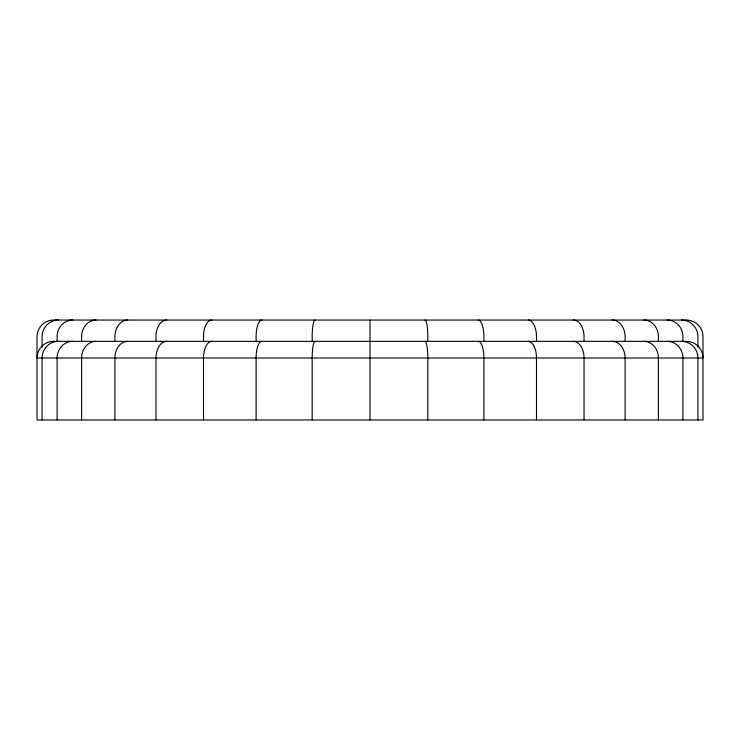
<?xml version="1.0" encoding="UTF-8"?>
<svg xmlns="http://www.w3.org/2000/svg" width="740" height="740" viewBox="0 0 740 740"><rect width="100%" height="100%" fill="white"/><g stroke="black" fill="none" stroke-linecap="round" stroke-linejoin="round"><path stroke-width="1.11" d="M697.94 347.106L697.94 336.7A16.65 16.4 -90 0 0 681.54 320.05M697.94 357.513L697.94 419.95M682.918 341.325L682.918 336.7A16.65 15.642 -90 0 0 667.267 320.05M682.918 357.513L682.918 419.95M658.387 341.325L658.387 336.7A16.65 14.421 -90 0 0 643.966 320.05M658.387 357.513L658.387 419.95M625.096 341.325L625.096 336.7A16.65 12.756 -90 0 0 612.341 320.05M625.096 357.513L625.096 419.95M584.045 341.325L584.045 336.7A16.65 10.702 -90 0 0 573.343 320.05M584.045 357.513L584.045 419.95M536.5 341.325L536.5 336.7A16.65 8.325 -90 0 0 528.175 320.05M536.5 357.513L536.5 419.95M483.895 341.325L483.895 336.7A16.65 5.698 -90 0 0 478.197 320.05M483.895 357.513L483.895 419.95M427.822 341.325L427.822 336.7A16.65 2.895 90 0 0 424.936 320.05M427.822 357.513L427.822 419.95M370 320.05L370 419.95M312.178 341.325L312.178 336.7A16.65 2.895 -90 0 1 315.064 320.05M312.178 357.513L312.178 419.95M256.105 341.325L256.105 336.7A16.65 5.698 90 0 1 261.803 320.05A16.65 5.698 -90 0 0 260.332 320.614M256.105 357.513L256.105 419.95M203.5 341.325L203.5 336.7A16.65 8.325 -90 0 1 211.825 320.05M203.5 357.513L203.5 419.95M155.955 341.325L155.955 336.7A16.65 10.702 -90 0 1 166.657 320.05M155.955 357.513L155.955 419.95M114.904 341.325L114.904 336.7A16.65 12.756 -90 0 1 127.659 320.05M114.904 357.513L114.904 419.95M81.613 341.325L81.613 336.7A16.65 14.421 90 0 1 96.034 320.05A16.65 14.421 -90 0 0 92.297 320.614M81.613 357.513L81.613 419.95M57.082 341.325L57.082 336.7A16.65 15.642 90 0 1 72.733 320.05A16.65 15.642 -90 0 0 68.681 320.614M57.082 357.513L57.082 419.95M42.06 347.106L42.06 336.7A16.65 16.4 -90 0 1 58.46 320.05A16.65 16.4 90 0 0 54.214 320.614M42.06 357.513L42.06 419.95M42.06 358.012A16.65 16.4 -90 0 1 58.46 341.362M57.082 358.012A16.65 15.642 90 0 1 72.733 341.362M424.936 341.362A16.65 2.895 -90 0 1 427.822 358.012M478.197 341.362A16.65 5.698 -90 0 1 483.895 358.012M312.178 358.012A16.65 2.895 90 0 1 315.064 341.362M81.613 358.012A16.65 14.421 -90 0 1 96.034 341.362M114.904 358.012A16.65 12.756 -90 0 1 127.659 341.362M155.955 358.012A16.65 10.702 90 0 1 166.657 341.362M203.5 358.012A16.65 8.325 90 0 1 211.825 341.362M256.105 358.012A16.65 5.698 -90 0 1 261.803 341.362M528.175 341.362A16.65 8.325 -90 0 1 536.5 358.012M667.267 341.362A16.65 15.642 -90 0 1 682.918 358.012M681.54 341.362A16.65 16.4 -90 0 1 697.94 358.012M573.343 341.362A16.65 10.702 -90 0 1 584.045 358.012M612.341 341.362A16.65 12.756 -90 0 1 625.096 358.012M643.966 341.362A16.65 14.421 -90 0 1 658.387 358.012M686.35 320.05L53.65 320.05A16.65 16.65 0 0 0 37 336.7L37 419.95L703 419.95L703 336.7A16.65 16.65 0 0 0 686.35 320.05M686.35 341.362L53.65 341.362A16.65 16.65 0 0 0 37 358.012L703 358.012A16.65 16.65 0 0 0 686.35 341.362"/></g></svg>
